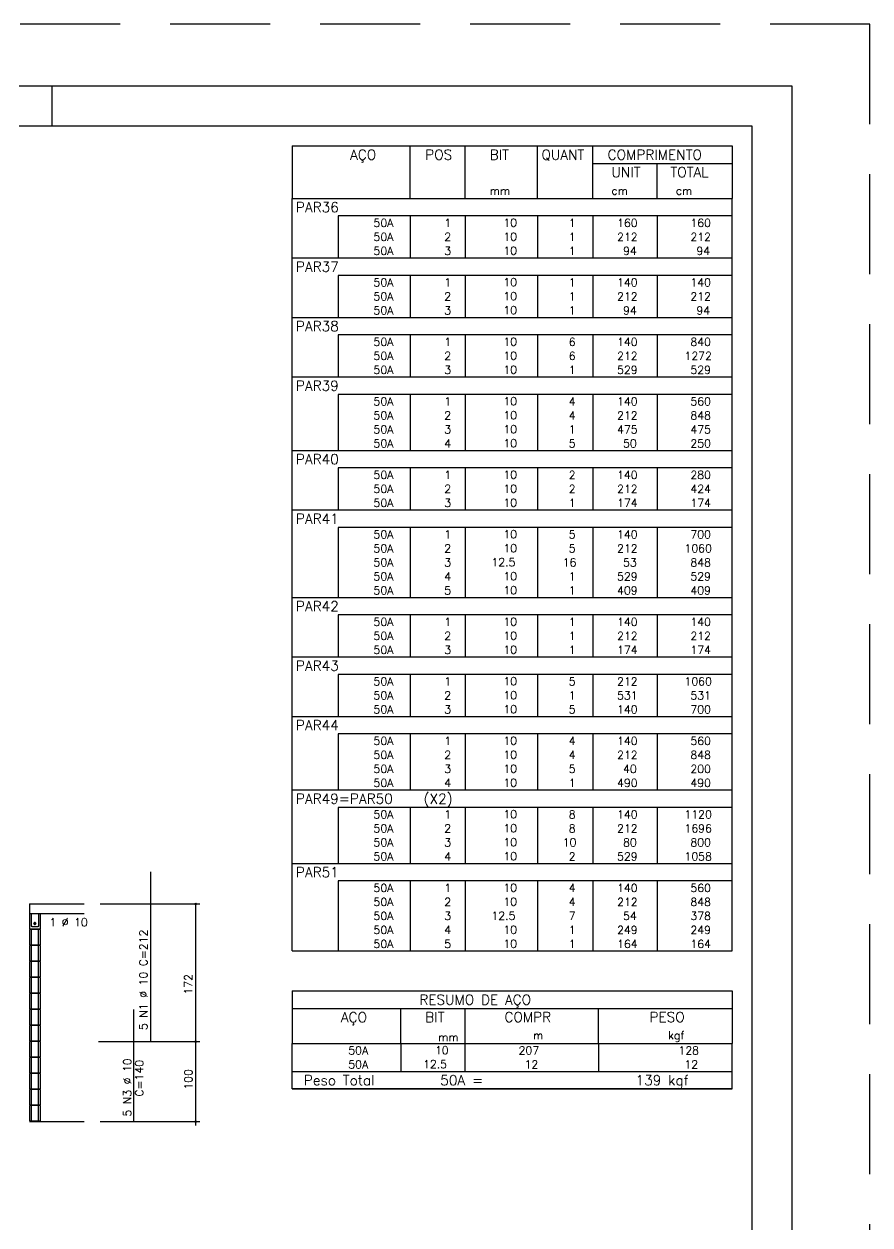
# Model space of a CAD drawing. Extents: x -1.9 to 86, y -1.6 to 60.9.
# Drawn here: x 64.9 to 86.05, y 30.92 to 60.94 of the extents above; entities that cross this region are included whole.
import ezdxf

# ---------------------------------------------------------------- set-up
doc = ezdxf.new("R2010")
doc.units = 0
doc.header["$MEASUREMENT"] = 0
doc.linetypes.add('HIDDEN', pattern=[0.375, 0.25, -0.125])
doc.layers.get('0').update_dxf_attribs({"linetype": 'CONTINUOUS'})
doc.layers.get('Defpoints').update_dxf_attribs({"linetype": 'CONTINUOUS'})
for name, color, linetype in [('ARQ_FOLHA', 7, 'CONTINUOUS'), ('PENA_02', 2, 'CONTINUOUS'), ('PENA_03', 3, 'CONTINUOUS'), ('PENA_05', 5, 'CONTINUOUS')]:
    doc.layers.add(name, color=color, linetype=linetype)
doc.styles.get("Standard").update_dxf_attribs({"font": 'ROMANS.SHX'})

# ---------------------------------------------------------------- blocks, each defined once
blk = doc.blocks.new('FOLHA A1 - 841 X 594')
at = {"layer": 'ARQ_FOLHA', "color": 1}
blk.add_line((-185, 584), (-185, 594), dxfattribs=at)
for points in [[(-841, 0), (0, 0), (0, 594), (-841, 594)], [(-816, 10), (-10, 10), (-10, 584), (-816, 584)]]:
    blk.add_lwpolyline(points, close=True, dxfattribs=at)
at = {"layer": 'Defpoints', "color": 8, "linetype": 'HIDDEN', "ltscale": 100}
blk.add_lwpolyline([(-860.5, 609.5), (-860.5, -15.5), (19.5, -15.5), (19.5, 609.5)], close=True, dxfattribs=at)
blk = doc.blocks.new('*U24')
blk.add_blockref('FOLHA A1 - 841 X 594', (0, 0))

msp = doc.modelspace()

# ---------------------------------------------------------------- linework, layer by layer
at = {"layer": 'PENA_02', "linetype": 'Continuous'}
for p, q in [((71.6, 57.895003), (71.6, 56.582503)), ((71.6, 57.895003), (82.6, 57.895003)), ((74.55, 56.582503), (74.55, 57.895003)), ((75.93, 56.582503), (75.93, 57.895003)), ((77.74, 56.582503), (77.74, 57.895003)), ((79.12, 56.582503), (79.12, 57.895003)), ((82.6, 57.895003), (82.6, 56.582503)), ((79.12, 57.457503), (82.6, 57.457503)), ((80.73, 56.582503), (80.73, 57.457503)), ((71.6, 56.582503), (82.6, 56.582503)), ((71.6, 56.145003), (71.6, 56.582503)), ((71.6, 56.582503), (82.6, 56.582503)), ((82.6, 56.145003), (82.6, 56.582503)), ((71.6, 55.795003), (71.6, 56.145003)), ((82.6, 56.145003), (72.75, 56.145003)), ((72.75, 56.145003), (72.75, 55.795003)), ((74.55, 56.145003), (74.55, 55.795003)), ((75.93, 56.145003), (75.93, 55.795003)), ((77.74, 56.145003), (77.74, 55.795003)), ((79.12, 56.145003), (79.12, 55.795003)), ((80.73, 56.145003), (80.73, 55.795003)), ((82.6, 55.795003), (82.6, 56.145003)), ((71.6, 55.445003), (71.6, 55.795003)), ((72.75, 55.795003), (72.75, 55.445003)), ((74.55, 55.795003), (74.55, 55.445003)), ((75.93, 55.795003), (75.93, 55.445003)), ((77.74, 55.795003), (77.74, 55.445003)), ((79.12, 55.795003), (79.12, 55.445003)), ((80.73, 55.795003), (80.73, 55.445003)), ((82.6, 55.445003), (82.6, 55.795003)), ((71.6, 55.095003), (71.6, 55.445003)), ((72.75, 55.445003), (72.75, 55.095003)), ((74.55, 55.445003), (74.55, 55.095003)), ((75.93, 55.445003), (75.93, 55.095003)), ((77.74, 55.445003), (77.74, 55.095003)), ((79.12, 55.445003), (79.12, 55.095003)), ((80.73, 55.445003), (80.73, 55.095003)), ((82.6, 55.095003), (82.6, 55.445003)), ((71.6, 54.657503), (71.6, 55.095003)), ((71.6, 55.095003), (82.6, 55.095003)), ((82.6, 54.657503), (82.6, 55.095003)), ((71.6, 54.307503), (71.6, 54.657503)), ((82.6, 54.657503), (72.75, 54.657503)), ((72.75, 54.657503), (72.75, 54.307503)), ((74.55, 54.657503), (74.55, 54.307503)), ((75.93, 54.657503), (75.93, 54.307503)), ((77.74, 54.657503), (77.74, 54.307503)), ((79.12, 54.657503), (79.12, 54.307503)), ((80.73, 54.657503), (80.73, 54.307503)), ((82.6, 54.307503), (82.6, 54.657503)), ((71.6, 53.957504), (71.6, 54.307503)), ((72.75, 54.307503), (72.75, 53.957504)), ((74.55, 54.307503), (74.55, 53.957504)), ((75.93, 54.307503), (75.93, 53.957504)), ((77.74, 54.307503), (77.74, 53.957504)), ((79.12, 54.307503), (79.12, 53.957504)), ((80.73, 54.307503), (80.73, 53.957504)), ((82.6, 53.957504), (82.6, 54.307503)), ((71.6, 53.607504), (71.6, 53.957504)), ((72.75, 53.957504), (72.75, 53.607504)), ((74.55, 53.957504), (74.55, 53.607504)), ((75.93, 53.957504), (75.93, 53.607504)), ((77.74, 53.957504), (77.74, 53.607504)), ((79.12, 53.957504), (79.12, 53.607504)), ((80.73, 53.957504), (80.73, 53.607504)), ((82.6, 53.607504), (82.6, 53.957504)), ((71.6, 53.170004), (71.6, 53.607504)), ((71.6, 53.607504), (82.6, 53.607504)), ((82.6, 53.170004), (82.6, 53.607504)), ((71.6, 52.820004), (71.6, 53.170004)), ((82.6, 53.170004), (72.75, 53.170004)), ((72.75, 53.170004), (72.75, 52.820004)), ((74.55, 53.170004), (74.55, 52.820004)), ((75.93, 53.170004), (75.93, 52.820004)), ((77.74, 53.170004), (77.74, 52.820004)), ((79.12, 53.170004), (79.12, 52.820004)), ((80.73, 53.170004), (80.73, 52.820004)), ((82.6, 52.820004), (82.6, 53.170004)), ((71.6, 52.470004), (71.6, 52.820004)), ((72.75, 52.820004), (72.75, 52.470004)), ((74.55, 52.820004), (74.55, 52.470004)), ((75.93, 52.820004), (75.93, 52.470004)), ((77.74, 52.820004), (77.74, 52.470004)), ((79.12, 52.820004), (79.12, 52.470004)), ((80.73, 52.820004), (80.73, 52.470004)), ((82.6, 52.470004), (82.6, 52.820004)), ((71.6, 52.120004), (71.6, 52.470004)), ((72.75, 52.470004), (72.75, 52.120004)), ((74.55, 52.470004), (74.55, 52.120004)), ((75.93, 52.470004), (75.93, 52.120004)), ((77.74, 52.470004), (77.74, 52.120004)), ((79.12, 52.470004), (79.12, 52.120004)), ((80.73, 52.470004), (80.73, 52.120004)), ((82.6, 52.120004), (82.6, 52.470004)), ((71.6, 51.682504), (71.6, 52.120004)), ((71.6, 52.120004), (82.6, 52.120004)), ((82.6, 51.682504), (82.6, 52.120004)), ((71.6, 51.332504), (71.6, 51.682504)), ((82.6, 51.682504), (72.75, 51.682504)), ((72.75, 51.682504), (72.75, 51.332504)), ((74.55, 51.682504), (74.55, 51.332504)), ((75.93, 51.682504), (75.93, 51.332504)), ((77.74, 51.682504), (77.74, 51.332504)), ((79.12, 51.682504), (79.12, 51.332504)), ((80.73, 51.682504), (80.73, 51.332504)), ((82.6, 51.332504), (82.6, 51.682504)), ((71.6, 50.982504), (71.6, 51.332504)), ((72.75, 51.332504), (72.75, 50.982504)), ((74.55, 51.332504), (74.55, 50.982504)), ((75.93, 51.332504), (75.93, 50.982504)), ((77.74, 51.332504), (77.74, 50.982504)), ((79.12, 51.332504), (79.12, 50.982504)), ((80.73, 51.332504), (80.73, 50.982504)), ((82.6, 50.982504), (82.6, 51.332504)), ((71.6, 50.632504), (71.6, 50.982504)), ((72.75, 50.982504), (72.75, 50.632504)), ((74.55, 50.982504), (74.55, 50.632504)), ((75.93, 50.982504), (75.93, 50.632504)), ((77.74, 50.982504), (77.74, 50.632504)), ((79.12, 50.982504), (79.12, 50.632504)), ((80.73, 50.982504), (80.73, 50.632504)), ((82.6, 50.632504), (82.6, 50.982504)), ((71.6, 50.282504), (71.6, 50.632504)), ((72.75, 50.632504), (72.75, 50.282504)), ((74.55, 50.632504), (74.55, 50.282504)), ((75.93, 50.632504), (75.93, 50.282504)), ((77.74, 50.632504), (77.74, 50.282504)), ((79.12, 50.632504), (79.12, 50.282504)), ((80.73, 50.632504), (80.73, 50.282504)), ((82.6, 50.282504), (82.6, 50.632504)), ((71.6, 49.845004), (71.6, 50.282504)), ((71.6, 50.282504), (82.6, 50.282504)), ((82.6, 49.845004), (82.6, 50.282504)), ((71.6, 49.495004), (71.6, 49.845004)), ((82.6, 49.845004), (72.75, 49.845004)), ((72.75, 49.845004), (72.75, 49.495004)), ((74.55, 49.845004), (74.55, 49.495004)), ((75.93, 49.845004), (75.93, 49.495004)), ((77.74, 49.845004), (77.74, 49.495004)), ((79.12, 49.845004), (79.12, 49.495004)), ((80.73, 49.845004), (80.73, 49.495004)), ((82.6, 49.495004), (82.6, 49.845004)), ((71.6, 49.145004), (71.6, 49.495004)), ((72.75, 49.495004), (72.75, 49.145004)), ((74.55, 49.495004), (74.55, 49.145004)), ((75.93, 49.495004), (75.93, 49.145004)), ((77.74, 49.495004), (77.74, 49.145004)), ((79.12, 49.495004), (79.12, 49.145004)), ((80.73, 49.495004), (80.73, 49.145004)), ((82.6, 49.145004), (82.6, 49.495004)), ((71.6, 48.795005), (71.6, 49.145004)), ((72.75, 49.145004), (72.75, 48.795005)), ((74.55, 49.145004), (74.55, 48.795005)), ((75.93, 49.145004), (75.93, 48.795005)), ((77.74, 49.145004), (77.74, 48.795005)), ((79.12, 49.145004), (79.12, 48.795005)), ((80.73, 49.145004), (80.73, 48.795005)), ((82.6, 48.795005), (82.6, 49.145004)), ((71.6, 48.357505), (71.6, 48.795005)), ((71.6, 48.795005), (82.6, 48.795005)), ((82.6, 48.357505), (82.6, 48.795005)), ((71.6, 48.007505), (71.6, 48.357505)), ((82.6, 48.357505), (72.75, 48.357505)), ((72.75, 48.357505), (72.75, 48.007505)), ((74.55, 48.357505), (74.55, 48.007505)), ((75.93, 48.357505), (75.93, 48.007505)), ((77.74, 48.357505), (77.74, 48.007505)), ((79.12, 48.357505), (79.12, 48.007505)), ((80.73, 48.357505), (80.73, 48.007505)), ((82.6, 48.007505), (82.6, 48.357505)), ((71.6, 47.657505), (71.6, 48.007505)), ((72.75, 48.007505), (72.75, 47.657505)), ((74.55, 48.007505), (74.55, 47.657505)), ((75.93, 48.007505), (75.93, 47.657505)), ((77.74, 48.007505), (77.74, 47.657505)), ((79.12, 48.007505), (79.12, 47.657505)), ((80.73, 48.007505), (80.73, 47.657505)), ((82.6, 47.657505), (82.6, 48.007505)), ((71.6, 47.307505), (71.6, 47.657505)), ((72.75, 47.657505), (72.75, 47.307505)), ((74.55, 47.657505), (74.55, 47.307505)), ((75.93, 47.657505), (75.93, 47.307505)), ((77.74, 47.657505), (77.74, 47.307505)), ((79.12, 47.657505), (79.12, 47.307505)), ((80.73, 47.657505), (80.73, 47.307505)), ((82.6, 47.307505), (82.6, 47.657505)), ((71.6, 46.957505), (71.6, 47.307505)), ((72.75, 47.307505), (72.75, 46.957505)), ((74.55, 47.307505), (74.55, 46.957505)), ((75.93, 47.307505), (75.93, 46.957505)), ((77.74, 47.307505), (77.74, 46.957505)), ((79.12, 47.307505), (79.12, 46.957505)), ((80.73, 47.307505), (80.73, 46.957505)), ((82.6, 46.957505), (82.6, 47.307505)), ((71.6, 46.607505), (71.6, 46.957505)), ((72.75, 46.957505), (72.75, 46.607505)), ((74.55, 46.957505), (74.55, 46.607505)), ((75.93, 46.957505), (75.93, 46.607505)), ((77.74, 46.957505), (77.74, 46.607505)), ((79.12, 46.957505), (79.12, 46.607505)), ((80.73, 46.957505), (80.73, 46.607505)), ((82.6, 46.607505), (82.6, 46.957505)), ((71.6, 46.170005), (71.6, 46.607505)), ((71.6, 46.607505), (82.6, 46.607505)), ((82.6, 46.170005), (82.6, 46.607505)), ((71.6, 45.820005), (71.6, 46.170005)), ((82.6, 46.170005), (72.75, 46.170005)), ((72.75, 46.170005), (72.75, 45.820005)), ((74.55, 46.170005), (74.55, 45.820005)), ((75.93, 46.170005), (75.93, 45.820005)), ((77.74, 46.170005), (77.74, 45.820005)), ((79.12, 46.170005), (79.12, 45.820005)), ((80.73, 46.170005), (80.73, 45.820005)), ((82.6, 45.820005), (82.6, 46.170005)), ((71.6, 45.470005), (71.6, 45.820005)), ((72.75, 45.820005), (72.75, 45.470005)), ((74.55, 45.820005), (74.55, 45.470005)), ((75.93, 45.820005), (75.93, 45.470005)), ((77.74, 45.820005), (77.74, 45.470005)), ((79.12, 45.820005), (79.12, 45.470005)), ((80.73, 45.820005), (80.73, 45.470005)), ((82.6, 45.470005), (82.6, 45.820005)), ((71.6, 45.120005), (71.6, 45.470005)), ((72.75, 45.470005), (72.75, 45.120005)), ((74.55, 45.470005), (74.55, 45.120005)), ((75.93, 45.470005), (75.93, 45.120005)), ((77.74, 45.470005), (77.74, 45.120005)), ((79.12, 45.470005), (79.12, 45.120005)), ((80.73, 45.470005), (80.73, 45.120005)), ((82.6, 45.120005), (82.6, 45.470005)), ((71.6, 44.682505), (71.6, 45.120005)), ((71.6, 45.120005), (82.6, 45.120005)), ((82.6, 44.682505), (82.6, 45.120005)), ((71.6, 44.332505), (71.6, 44.682505)), ((82.6, 44.682505), (72.75, 44.682505)), ((72.75, 44.682505), (72.75, 44.332505)), ((74.55, 44.682505), (74.55, 44.332505)), ((75.93, 44.682505), (75.93, 44.332505)), ((77.74, 44.682505), (77.74, 44.332505)), ((79.12, 44.682505), (79.12, 44.332505)), ((80.73, 44.682505), (80.73, 44.332505)), ((82.6, 44.332505), (82.6, 44.682505)), ((71.6, 43.982506), (71.6, 44.332505)), ((72.75, 44.332505), (72.75, 43.982506)), ((74.55, 44.332505), (74.55, 43.982506)), ((75.93, 44.332505), (75.93, 43.982506)), ((77.74, 44.332505), (77.74, 43.982506)), ((79.12, 44.332505), (79.12, 43.982506)), ((80.73, 44.332505), (80.73, 43.982506)), ((82.6, 43.982506), (82.6, 44.332505)), ((71.6, 43.632506), (71.6, 43.982506)), ((72.75, 43.982506), (72.75, 43.632506)), ((74.55, 43.982506), (74.55, 43.632506)), ((75.93, 43.982506), (75.93, 43.632506)), ((77.74, 43.982506), (77.74, 43.632506)), ((79.12, 43.982506), (79.12, 43.632506)), ((80.73, 43.982506), (80.73, 43.632506)), ((82.6, 43.632506), (82.6, 43.982506)), ((71.6, 43.195006), (71.6, 43.632506)), ((71.6, 43.632506), (82.6, 43.632506)), ((82.6, 43.195006), (82.6, 43.632506)), ((71.6, 42.845006), (71.6, 43.195006)), ((82.6, 43.195006), (72.75, 43.195006)), ((72.75, 43.195006), (72.75, 42.845006)), ((74.55, 43.195006), (74.55, 42.845006)), ((75.93, 43.195006), (75.93, 42.845006)), ((77.74, 43.195006), (77.74, 42.845006)), ((79.12, 43.195006), (79.12, 42.845006)), ((80.73, 43.195006), (80.73, 42.845006)), ((82.6, 42.845006), (82.6, 43.195006)), ((71.6, 42.495006), (71.6, 42.845006)), ((72.75, 42.845006), (72.75, 42.495006)), ((74.55, 42.845006), (74.55, 42.495006)), ((75.93, 42.845006), (75.93, 42.495006)), ((77.74, 42.845006), (77.74, 42.495006)), ((79.12, 42.845006), (79.12, 42.495006)), ((80.73, 42.845006), (80.73, 42.495006)), ((82.6, 42.495006), (82.6, 42.845006)), ((71.6, 42.145006), (71.6, 42.495006)), ((72.75, 42.495006), (72.75, 42.145006)), ((74.55, 42.495006), (74.55, 42.145006)), ((75.93, 42.495006), (75.93, 42.145006)), ((77.74, 42.495006), (77.74, 42.145006)), ((79.12, 42.495006), (79.12, 42.145006)), ((80.73, 42.495006), (80.73, 42.145006)), ((82.6, 42.145006), (82.6, 42.495006)), ((71.6, 41.795006), (71.6, 42.145006)), ((72.75, 42.145006), (72.75, 41.795006)), ((74.55, 42.145006), (74.55, 41.795006)), ((75.93, 42.145006), (75.93, 41.795006)), ((77.74, 42.145006), (77.74, 41.795006)), ((79.12, 42.145006), (79.12, 41.795006)), ((80.73, 42.145006), (80.73, 41.795006)), ((82.6, 41.795006), (82.6, 42.145006)), ((71.6, 41.357506), (71.6, 41.795006)), ((71.6, 41.795006), (82.6, 41.795006)), ((82.6, 41.357506), (82.6, 41.795006)), ((71.6, 41.007506), (71.6, 41.357506)), ((82.6, 41.357506), (72.75, 41.357506)), ((72.75, 41.357506), (72.75, 41.007506)), ((74.55, 41.357506), (74.55, 41.007506)), ((75.93, 41.357506), (75.93, 41.007506)), ((77.74, 41.357506), (77.74, 41.007506)), ((79.12, 41.357506), (79.12, 41.007506)), ((80.73, 41.357506), (80.73, 41.007506)), ((82.6, 41.007506), (82.6, 41.357506)), ((71.6, 40.657506), (71.6, 41.007506)), ((72.75, 41.007506), (72.75, 40.657506)), ((74.55, 41.007506), (74.55, 40.657506)), ((75.93, 41.007506), (75.93, 40.657506)), ((77.74, 41.007506), (77.74, 40.657506)), ((79.12, 41.007506), (79.12, 40.657506)), ((80.73, 41.007506), (80.73, 40.657506)), ((82.6, 40.657506), (82.6, 41.007506)), ((71.6, 40.307506), (71.6, 40.657506)), ((72.75, 40.657506), (72.75, 40.307506)), ((74.55, 40.657506), (74.55, 40.307506)), ((75.93, 40.657506), (75.93, 40.307506)), ((77.74, 40.657506), (77.74, 40.307506)), ((79.12, 40.657506), (79.12, 40.307506)), ((80.73, 40.657506), (80.73, 40.307506)), ((82.6, 40.307506), (82.6, 40.657506)), ((71.6, 39.957506), (71.6, 40.307506)), ((72.75, 40.307506), (72.75, 39.957506)), ((74.55, 40.307506), (74.55, 39.957506)), ((75.93, 40.307506), (75.93, 39.957506)), ((77.74, 40.307506), (77.74, 39.957506)), ((79.12, 40.307506), (79.12, 39.957506)), ((80.73, 40.307506), (80.73, 39.957506)), ((82.6, 39.957506), (82.6, 40.307506)), ((71.6, 39.520006), (71.6, 39.957506)), ((71.6, 39.957506), (82.6, 39.957506)), ((82.6, 39.520006), (82.6, 39.957506)), ((71.6, 39.170006), (71.6, 39.520006)), ((82.6, 39.520006), (72.75, 39.520006)), ((72.75, 39.520006), (72.75, 39.170006)), ((74.55, 39.520006), (74.55, 39.170006)), ((75.93, 39.520006), (75.93, 39.170006)), ((77.74, 39.520006), (77.74, 39.170006)), ((79.12, 39.520006), (79.12, 39.170006)), ((80.73, 39.520006), (80.73, 39.170006)), ((82.6, 39.170006), (82.6, 39.520006)), ((71.6, 38.820007), (71.6, 39.170006)), ((72.75, 39.170006), (72.75, 38.820007)), ((74.55, 39.170006), (74.55, 38.820007)), ((75.93, 39.170006), (75.93, 38.820007)), ((77.74, 39.170006), (77.74, 38.820007)), ((79.12, 39.170006), (79.12, 38.820007)), ((80.73, 39.170006), (80.73, 38.820007)), ((82.6, 38.820007), (82.6, 39.170006)), ((71.6, 38.470007), (71.6, 38.820007)), ((72.75, 38.820007), (72.75, 38.470007)), ((74.55, 38.820007), (74.55, 38.470007)), ((75.93, 38.820007), (75.93, 38.470007)), ((77.74, 38.820007), (77.74, 38.470007)), ((79.12, 38.820007), (79.12, 38.470007)), ((80.73, 38.820007), (80.73, 38.470007)), ((82.6, 38.470007), (82.6, 38.820007)), ((71.6, 38.120007), (71.6, 38.470007)), ((72.75, 38.470007), (72.75, 38.120007)), ((74.55, 38.470007), (74.55, 38.120007)), ((75.93, 38.470007), (75.93, 38.120007)), ((77.74, 38.470007), (77.74, 38.120007)), ((79.12, 38.470007), (79.12, 38.120007)), ((80.73, 38.470007), (80.73, 38.120007)), ((82.6, 38.120007), (82.6, 38.470007)), ((71.6, 37.770007), (71.6, 38.120007)), ((72.75, 38.120007), (72.75, 37.770007)), ((74.55, 38.120007), (74.55, 37.770007)), ((75.93, 38.120007), (75.93, 37.770007)), ((77.74, 38.120007), (77.74, 37.770007)), ((79.12, 38.120007), (79.12, 37.770007)), ((80.73, 38.120007), (80.73, 37.770007)), ((82.6, 37.770007), (82.6, 38.120007)), ((71.6, 37.770007), (82.6, 37.770007)), ((71.6, 36.770007), (71.6, 35.457507)), ((71.6, 36.770007), (82.6, 36.770007)), ((82.6, 36.770007), (82.6, 35.457507)), ((71.6, 36.332507), (82.6, 36.332507)), ((74.32, 35.457507), (74.32, 36.332507)), ((75.93, 35.457507), (75.93, 36.332507)), ((79.265, 35.457507), (79.265, 36.332507)), ((71.6, 35.457507), (82.6, 35.457507)), ((71.6, 35.107506), (71.6, 35.457507)), ((74.32, 35.457507), (74.32, 35.107507)), ((75.93, 35.107506), (75.93, 35.457507)), ((79.265, 35.457507), (79.265, 35.107506)), ((82.6, 35.107506), (82.6, 35.457507)), ((71.6, 34.757506), (71.6, 35.107506)), ((74.32, 35.107506), (74.32, 34.757507)), ((75.93, 34.757506), (75.93, 35.107506)), ((79.265, 35.107506), (79.265, 34.757506)), ((82.6, 34.757506), (82.6, 35.107506)), ((71.6, 34.757506), (82.6, 34.757506)), ((71.6, 34.320006), (71.6, 34.757506)), ((71.6, 34.757506), (82.6, 34.757506)), ((82.6, 34.320006), (82.6, 34.757506)), ((82.6, 34.320006), (71.6, 34.320006)), ((71.6, 34.320006), (82.6, 34.320006))]:
    msp.add_line(p, q, dxfattribs=at)
for centre, radius in [((69.189609, 38.945299), 0.02), ((69.189609, 38.945299), 0.01), ((69.189609, 35.505299), 0.02), ((69.189609, 35.505299), 0.01), ((69.189609, 33.505299), 0.02), ((69.189609, 33.505299), 0.01)]:
    msp.add_circle(centre, radius, dxfattribs=at)
at = {"layer": 'PENA_03', "linetype": 'Continuous'}
for p, q in [((65.029614, 38.945299), (65.029614, 38.325299)), ((65.029614, 38.945299), (66.400293, 38.945299)), ((66.800293, 38.945299), (69.289609, 38.945299)), ((69.189609, 33.404766), (69.189609, 38.945299)), ((65.029614, 38.705299), (66.400293, 38.705299)), ((65.079614, 37.925299), (65.079614, 38.305299)), ((65.259614, 37.925299), (65.259614, 38.305299)), ((65.079614, 37.525299), (65.079614, 37.905299)), ((65.259614, 37.525299), (65.259614, 37.905299)), ((65.079614, 37.125299), (65.079614, 37.505299)), ((65.259614, 37.125299), (65.259614, 37.505299)), ((65.079614, 36.725299), (65.079614, 37.105299)), ((65.259614, 36.725299), (65.259614, 37.105299)), ((65.079614, 36.325299), (65.079614, 36.705299)), ((65.259614, 36.325299), (65.259614, 36.705299)), ((65.079614, 35.925299), (65.079614, 36.305299)), ((65.259614, 35.925299), (65.259614, 36.305299)), ((65.079614, 35.525299), (65.079614, 35.905299)), ((65.259614, 35.525299), (65.259614, 35.905299)), ((65.079614, 35.125299), (65.079614, 35.505299)), ((65.259614, 35.125299), (65.259614, 35.505299)), ((66.758362, 35.505299), (69.289609, 35.505299)), ((65.079614, 34.725299), (65.079614, 35.105299)), ((65.259614, 34.725299), (65.259614, 35.105299)), ((65.079614, 34.325299), (65.079614, 34.705299)), ((65.259614, 34.325299), (65.259614, 34.705299)), ((65.079614, 33.925299), (65.079614, 34.305299)), ((65.259614, 33.925299), (65.259614, 34.305299)), ((65.079614, 33.525299), (65.079614, 33.905299)), ((65.259614, 33.525299), (65.259614, 33.905299)), ((65.029614, 33.505299), (66.400293, 33.505299)), ((66.800293, 33.505299), (69.289609, 33.505299))]:
    msp.add_line(p, q, dxfattribs=at)
for points in [[(65.029614, 38.325299), (65.309614, 38.325299), (65.309614, 38.705299)], [(65.259614, 38.705299), (65.259614, 38.395299), (65.239614, 38.375299), (65.099614, 38.375299), (65.079614, 38.395299), (65.079614, 38.705299)], [(65.194163, 38.456289), (65.192001, 38.466457), (65.185891, 38.474867), (65.176888, 38.480065), (65.16655, 38.481152), (65.156663, 38.47794), (65.148937, 38.470984), (65.144709, 38.461487), (65.144709, 38.451091), (65.148937, 38.441594), (65.156663, 38.434638), (65.16655, 38.431426), (65.176888, 38.432512), (65.185891, 38.43771), (65.192001, 38.44612), (65.194163, 38.456289)], [(65.029614, 37.925299), (65.309614, 37.925299), (65.309614, 38.305299), (65.029614, 38.305299), (65.029614, 37.925299)], [(65.029614, 37.525299), (65.309614, 37.525299), (65.309614, 37.905299), (65.029614, 37.905299), (65.029614, 37.525299)], [(65.029614, 37.125299), (65.309614, 37.125299), (65.309614, 37.505299), (65.029614, 37.505299), (65.029614, 37.125299)], [(65.029614, 36.725299), (65.309614, 36.725299), (65.309614, 37.105299), (65.029614, 37.105299), (65.029614, 36.725299)], [(65.029614, 36.325299), (65.309614, 36.325299), (65.309614, 36.705299), (65.029614, 36.705299), (65.029614, 36.325299)], [(65.029614, 35.925299), (65.309614, 35.925299), (65.309614, 36.305299), (65.029614, 36.305299), (65.029614, 35.925299)], [(65.029614, 35.525299), (65.309614, 35.525299), (65.309614, 35.905299), (65.029614, 35.905299), (65.029614, 35.525299)], [(65.029614, 35.125299), (65.309614, 35.125299), (65.309614, 35.505299), (65.029614, 35.505299), (65.029614, 35.125299)], [(65.029614, 34.725299), (65.309614, 34.725299), (65.309614, 35.105299), (65.029614, 35.105299), (65.029614, 34.725299)], [(65.029614, 34.325299), (65.309614, 34.325299), (65.309614, 34.705299), (65.029614, 34.705299), (65.029614, 34.325299)], [(65.029614, 33.925299), (65.309614, 33.925299), (65.309614, 34.305299), (65.029614, 34.305299), (65.029614, 33.925299)], [(65.029614, 33.525299), (65.309614, 33.525299), (65.309614, 33.905299), (65.029614, 33.905299), (65.029614, 33.525299)]]:
    msp.add_lwpolyline(points, dxfattribs=at)
msp.add_circle((65.169163, 38.456289), 0.025, dxfattribs=at)
for points in [[(65.194163, 38.456289), (65.148937, 38.470984), (65.144709, 38.461487)], [(65.194163, 38.456289), (65.144709, 38.461487), (65.144709, 38.451091)], [(65.194163, 38.456289), (65.144709, 38.451091), (65.148937, 38.441594)], [(65.194163, 38.456289), (65.156663, 38.47794), (65.14567, 38.464839)], [(65.194163, 38.456289), (65.14567, 38.464839), (65.14567, 38.447738)], [(65.194163, 38.456289), (65.14567, 38.447738), (65.156663, 38.434638)], [(65.194163, 38.456289), (65.156663, 38.47794), (65.148937, 38.470984)], [(65.194163, 38.456289), (65.148937, 38.441594), (65.156663, 38.434638)], [(65.194163, 38.456289), (65.16655, 38.481152), (65.156663, 38.47794)], [(65.194163, 38.456289), (65.173504, 38.480909), (65.156663, 38.47794)], [(65.194163, 38.456289), (65.156663, 38.434638), (65.173504, 38.431669)], [(65.194163, 38.456289), (65.156663, 38.434638), (65.16655, 38.431426)], [(65.194163, 38.456289), (65.176888, 38.480065), (65.16655, 38.481152)], [(65.194163, 38.456289), (65.16655, 38.431426), (65.176888, 38.432512)], [(65.194163, 38.456289), (65.188314, 38.472359), (65.173504, 38.480909)], [(65.194163, 38.456289), (65.173504, 38.431669), (65.188314, 38.440219)], [(65.194163, 38.456289), (65.185891, 38.474867), (65.176888, 38.480065)], [(65.194163, 38.456289), (65.176888, 38.432512), (65.185891, 38.43771)], [(65.194163, 38.456289), (65.192001, 38.466457), (65.185891, 38.474867)], [(65.194163, 38.456289), (65.185891, 38.43771), (65.192001, 38.44612)], [(65.194163, 38.456289), (65.188314, 38.440219), (65.194163, 38.456289)], [(65.194163, 38.456289), (65.192001, 38.44612), (65.194163, 38.456289)]]:
    msp.add_solid(points, dxfattribs=at)
at = {"layer": 'PENA_05', "linetype": 'Continuous'}
for p, q in [((68.065859, 35.505299), (68.065859, 39.745299)), ((67.639935, 33.505299), (67.639935, 36.305299))]:
    msp.add_line(p, q, dxfattribs=at)

# ---------------------------------------------------------------- block references
at = {"xscale": 0.09999999999999938, "yscale": 0.09999999999999938, "zscale": 0.09999999999999938}
msp.add_blockref('*U24', (84.1, -0.0075), dxfattribs=at)

# ---------------------------------------------------------------- texts
at = {"layer": 'PENA_02', "linetype": 'Continuous'}
for s, height, p in [('AÇO', 0.25, (73.04958, 57.551253)), ('POS', 0.25, (74.93, 57.551253)), ('BIT', 0.25, (76.54, 57.551253)), ('QUANT', 0.25, (77.836489, 57.551253)), ('COMPRIMENTO', 0.25, (79.489469, 57.551253)), ('UNIT', 0.25, (79.586854, 57.113753)), ('TOTAL', 0.25, (81.059307, 57.113753)), ('mm', 0.2, (76.54, 56.676253)), ('cm', 0.2, (79.586854, 56.676253)), ('cm', 0.2, (81.196854, 56.676253)), ('PAR36', 0.25, (71.695798, 56.238753)), ('     50A', 0.2, (72.889661, 55.870003)), ('  1', 0.2, (75.13, 55.870003)), ('     10', 0.2, (76.136543, 55.876047)), ('    1', 0.2, (77.92, 55.870003)), ('    160', 0.2, (79.13, 55.870003)), ('    160', 0.2, (80.963622, 55.870003)), ('     50A', 0.2, (72.889661, 55.520003)), ('  2', 0.2, (75.13, 55.520003)), ('     10', 0.2, (76.136543, 55.526047)), ('    1', 0.2, (77.92, 55.520003)), ('    212', 0.2, (79.13, 55.520003)), ('    212', 0.2, (80.963622, 55.520003)), ('     50A', 0.2, (72.889661, 55.170003)), ('  3', 0.2, (75.13, 55.170003)), ('     10', 0.2, (76.136543, 55.176047)), ('    1', 0.2, (77.92, 55.170003)), ('     94', 0.2, (79.13, 55.170003)), ('     94', 0.2, (80.963622, 55.170003)), ('PAR37', 0.25, (71.695798, 54.751253)), ('     50A', 0.2, (72.889661, 54.382503)), ('  1', 0.2, (75.13, 54.382503)), ('     10', 0.2, (76.136543, 54.388547)), ('    1', 0.2, (77.92, 54.382503)), ('    140', 0.2, (79.13, 54.382503)), ('    140', 0.2, (80.963622, 54.382503)), ('     50A', 0.2, (72.889661, 54.032503)), ('  2', 0.2, (75.13, 54.032503)), ('     10', 0.2, (76.136543, 54.038547)), ('    1', 0.2, (77.92, 54.032503)), ('    212', 0.2, (79.13, 54.032503)), ('    212', 0.2, (80.963622, 54.032503)), ('     50A', 0.2, (72.889661, 53.682503)), ('  3', 0.2, (75.13, 53.682503)), ('     10', 0.2, (76.136543, 53.688547)), ('    1', 0.2, (77.92, 53.682503)), ('     94', 0.2, (79.13, 53.682503)), ('     94', 0.2, (80.963622, 53.682503)), ('PAR38', 0.25, (71.695798, 53.263754)), ('     50A', 0.2, (72.889661, 52.895004)), ('  1', 0.2, (75.13, 52.895004)), ('     10', 0.2, (76.136543, 52.901047)), ('    6', 0.2, (77.92, 52.895004)), ('    140', 0.2, (79.13, 52.895004)), ('    840', 0.2, (80.963622, 52.895004)), ('     50A', 0.2, (72.889661, 52.545004)), ('  2', 0.2, (75.13, 52.545004)), ('     10', 0.2, (76.136543, 52.551048)), ('    6', 0.2, (77.92, 52.545004)), ('    212', 0.2, (79.13, 52.545004)), ('   1272', 0.2, (80.963622, 52.545004)), ('     50A', 0.2, (72.889661, 52.195004)), ('  3', 0.2, (75.13, 52.195004)), ('     10', 0.2, (76.136543, 52.201048)), ('    1', 0.2, (77.92, 52.195004)), ('    529', 0.2, (79.13, 52.195004)), ('    529', 0.2, (80.963622, 52.195004)), ('PAR39', 0.25, (71.695798, 51.776254)), ('     50A', 0.2, (72.889661, 51.407504)), ('  1', 0.2, (75.13, 51.407504)), ('     10', 0.2, (76.136543, 51.413548)), ('    4', 0.2, (77.92, 51.407504)), ('    140', 0.2, (79.13, 51.407504)), ('    560', 0.2, (80.963622, 51.407504)), ('     50A', 0.2, (72.889661, 51.057504)), ('  2', 0.2, (75.13, 51.057504)), ('     10', 0.2, (76.136543, 51.063548)), ('    4', 0.2, (77.92, 51.057504)), ('    212', 0.2, (79.13, 51.057504)), ('    848', 0.2, (80.963622, 51.057504)), ('     50A', 0.2, (72.889661, 50.707504)), ('  3', 0.2, (75.13, 50.707504)), ('     10', 0.2, (76.136543, 50.713548)), ('    1', 0.2, (77.92, 50.707504)), ('    475', 0.2, (79.13, 50.707504)), ('    475', 0.2, (80.963622, 50.707504)), ('     50A', 0.2, (72.889661, 50.357504)), ('  4', 0.2, (75.13, 50.357504)), ('     10', 0.2, (76.136543, 50.363548)), ('    5', 0.2, (77.92, 50.357504)), ('     50', 0.2, (79.13, 50.357504)), ('    250', 0.2, (80.963622, 50.357504)), ('PAR40', 0.25, (71.695798, 49.938754)), ('     50A', 0.2, (72.889661, 49.570004)), ('  1', 0.2, (75.13, 49.570004)), ('     10', 0.2, (76.136543, 49.576048)), ('    2', 0.2, (77.92, 49.570004)), ('    140', 0.2, (79.13, 49.570004)), ('    280', 0.2, (80.963622, 49.570004)), ('     50A', 0.2, (72.889661, 49.220004)), ('  2', 0.2, (75.13, 49.220004)), ('     10', 0.2, (76.136543, 49.226048)), ('    2', 0.2, (77.92, 49.220004)), ('    212', 0.2, (79.13, 49.220004)), ('    424', 0.2, (80.963622, 49.220004)), ('     50A', 0.2, (72.889661, 48.870004)), ('  3', 0.2, (75.13, 48.870004)), ('     10', 0.2, (76.136543, 48.876048)), ('    1', 0.2, (77.92, 48.870004)), ('    174', 0.2, (79.13, 48.870004)), ('    174', 0.2, (80.963622, 48.870004)), ('PAR41', 0.25, (71.695798, 48.451255)), ('     50A', 0.2, (72.889661, 48.082504)), ('  1', 0.2, (75.13, 48.082504)), ('     10', 0.2, (76.136543, 48.088548)), ('    5', 0.2, (77.92, 48.082504)), ('    140', 0.2, (79.13, 48.082504)), ('    700', 0.2, (80.963622, 48.082504)), ('     50A', 0.2, (72.889661, 47.732505)), ('  2', 0.2, (75.13, 47.732505)), ('     10', 0.2, (76.136543, 47.738548)), ('    5', 0.2, (77.92, 47.732505)), ('    212', 0.2, (79.13, 47.732505)), ('   1060', 0.2, (80.963622, 47.732505)), ('     50A', 0.2, (72.889661, 47.382505)), ('  3', 0.2, (75.13, 47.382505)), ('   12.5', 0.2, (76.136543, 47.388549)), ('   16', 0.2, (77.92, 47.382505)), ('     53', 0.2, (79.13, 47.382505)), ('    848', 0.2, (80.963622, 47.382505)), ('     50A', 0.2, (72.889661, 47.032505)), ('  4', 0.2, (75.13, 47.032505)), ('     10', 0.2, (76.136543, 47.038549)), ('    1', 0.2, (77.92, 47.032505)), ('    529', 0.2, (79.13, 47.032505)), ('    529', 0.2, (80.963622, 47.032505)), ('     50A', 0.2, (72.889661, 46.682505)), ('  5', 0.2, (75.13, 46.682505)), ('     10', 0.2, (76.136543, 46.688549)), ('    1', 0.2, (77.92, 46.682505)), ('    409', 0.2, (79.13, 46.682505)), ('    409', 0.2, (80.963622, 46.682505)), ('PAR42', 0.25, (71.695798, 46.263755)), ('     50A', 0.2, (72.889661, 45.895005)), ('  1', 0.2, (75.13, 45.895005)), ('     10', 0.2, (76.136543, 45.901049)), ('    1', 0.2, (77.92, 45.895005)), ('    140', 0.2, (79.13, 45.895005)), ('    140', 0.2, (80.963622, 45.895005)), ('     50A', 0.2, (72.889661, 45.545005)), ('  2', 0.2, (75.13, 45.545005)), ('     10', 0.2, (76.136543, 45.551049)), ('    1', 0.2, (77.92, 45.545005)), ('    212', 0.2, (79.13, 45.545005)), ('    212', 0.2, (80.963622, 45.545005)), ('     50A', 0.2, (72.889661, 45.195005)), ('  3', 0.2, (75.13, 45.195005)), ('     10', 0.2, (76.136543, 45.201049)), ('    1', 0.2, (77.92, 45.195005)), ('    174', 0.2, (79.13, 45.195005)), ('    174', 0.2, (80.963622, 45.195005)), ('PAR43', 0.25, (71.695798, 44.776255)), ('     50A', 0.2, (72.889661, 44.407505)), ('  1', 0.2, (75.13, 44.407505)), ('     10', 0.2, (76.136543, 44.413549)), ('    5', 0.2, (77.92, 44.407505)), ('    212', 0.2, (79.13, 44.407505)), ('   1060', 0.2, (80.963622, 44.407505)), ('     50A', 0.2, (72.889661, 44.057505)), ('  2', 0.2, (75.13, 44.057505)), ('     10', 0.2, (76.136543, 44.063549)), ('    1', 0.2, (77.92, 44.057505)), ('    531', 0.2, (79.13, 44.057505)), ('    531', 0.2, (80.963622, 44.057505)), ('     50A', 0.2, (72.889661, 43.707505)), ('  3', 0.2, (75.13, 43.707505)), ('     10', 0.2, (76.136543, 43.713549)), ('    5', 0.2, (77.92, 43.707505)), ('    140', 0.2, (79.13, 43.707505)), ('    700', 0.2, (80.963622, 43.707505)), ('PAR44', 0.25, (71.695798, 43.288756)), ('     50A', 0.2, (72.889661, 42.920006)), ('  1', 0.2, (75.13, 42.920006)), ('     10', 0.2, (76.136543, 42.926049)), ('    4', 0.2, (77.92, 42.920006)), ('    140', 0.2, (79.13, 42.920006)), ('    560', 0.2, (80.963622, 42.920006)), ('     50A', 0.2, (72.889661, 42.570006)), ('  2', 0.2, (75.13, 42.570006)), ('     10', 0.2, (76.136543, 42.57605)), ('    4', 0.2, (77.92, 42.570006)), ('    212', 0.2, (79.13, 42.570006)), ('    848', 0.2, (80.963622, 42.570006)), ('     50A', 0.2, (72.889661, 42.220006)), ('  3', 0.2, (75.13, 42.220006)), ('     10', 0.2, (76.136543, 42.22605)), ('    5', 0.2, (77.92, 42.220006)), ('     40', 0.2, (79.13, 42.220006)), ('    200', 0.2, (80.963622, 42.220006)), ('     50A', 0.2, (72.889661, 41.870006)), ('  4', 0.2, (75.13, 41.870006)), ('     10', 0.2, (76.136543, 41.87605)), ('    1', 0.2, (77.92, 41.870006)), ('    490', 0.2, (79.13, 41.870006)), ('    490', 0.2, (80.963622, 41.870006)), ('PAR49=PAR50   (X2)', 0.25, (71.695798, 41.451256)), ('     50A', 0.2, (72.889661, 41.082506)), ('  1', 0.2, (75.13, 41.082506)), ('     10', 0.2, (76.136543, 41.08855)), ('    8', 0.2, (77.92, 41.082506)), ('    140', 0.2, (79.13, 41.082506)), ('   1120', 0.2, (80.963622, 41.082506)), ('     50A', 0.2, (72.889661, 40.732506)), ('  2', 0.2, (75.13, 40.732506)), ('     10', 0.2, (76.136543, 40.73855)), ('    8', 0.2, (77.92, 40.732506)), ('    212', 0.2, (79.13, 40.732506)), ('   1696', 0.2, (80.963622, 40.732506)), ('     50A', 0.2, (72.889661, 40.382506)), ('  3', 0.2, (75.13, 40.382506)), ('     10', 0.2, (76.136543, 40.38855)), ('   10', 0.2, (77.92, 40.382506)), ('     80', 0.2, (79.13, 40.382506)), ('    800', 0.2, (80.963622, 40.382506)), ('     50A', 0.2, (72.889661, 40.032506)), ('  4', 0.2, (75.13, 40.032506)), ('     10', 0.2, (76.136543, 40.03855)), ('    2', 0.2, (77.92, 40.032506)), ('    529', 0.2, (79.13, 40.032506)), ('   1058', 0.2, (80.963622, 40.032506)), ('PAR51', 0.25, (71.695798, 39.613756)), ('     50A', 0.2, (72.889661, 39.245006)), ('  1', 0.2, (75.13, 39.245006)), ('     10', 0.2, (76.136543, 39.25105)), ('    4', 0.2, (77.92, 39.245006)), ('    140', 0.2, (79.13, 39.245006)), ('    560', 0.2, (80.963622, 39.245006)), ('     50A', 0.2, (72.889661, 38.895006)), ('  2', 0.2, (75.13, 38.895006)), ('     10', 0.2, (76.136543, 38.90105)), ('    4', 0.2, (77.92, 38.895006)), ('    212', 0.2, (79.13, 38.895006)), ('    848', 0.2, (80.963622, 38.895006)), ('     50A', 0.2, (72.889661, 38.545006)), ('  3', 0.2, (75.13, 38.545006)), ('   12.5', 0.2, (76.136543, 38.55105)), ('    7', 0.2, (77.92, 38.545006)), ('     54', 0.2, (79.13, 38.545006)), ('    378', 0.2, (80.963622, 38.545006)), ('     50A', 0.2, (72.889661, 38.195007)), ('  4', 0.2, (75.13, 38.195007)), ('     10', 0.2, (76.136543, 38.20105)), ('    1', 0.2, (77.92, 38.195007)), ('    249', 0.2, (79.13, 38.195007)), ('    249', 0.2, (80.963622, 38.195007)), ('     50A', 0.2, (72.889661, 37.845007)), ('  5', 0.2, (75.13, 37.845007)), ('     10', 0.2, (76.136543, 37.851051)), ('    1', 0.2, (77.92, 37.845007)), ('    164', 0.2, (79.13, 37.845007)), ('    164', 0.2, (80.963622, 37.845007)), ('RESUMO DE AÇO', 0.25, (74.780497, 36.426257)), ('AÇO', 0.25, (72.81958, 35.988757)), ('BIT', 0.25, (74.93, 35.988757)), ('COMPR', 0.25, (76.908841, 35.992358)), ('PESO', 0.25, (80.53784, 35.992358)), ('kgf', 0.2, (81.00063, 35.561257)), ('mm', 0.2, (75.250798, 35.514655)), ('m', 0.2, (77.622841, 35.561257)), ('     50A', 0.2, (72.259661, 35.182507)), ('     10', 0.2, (74.426542, 35.188551)), ('    207', 0.2, (76.667658, 35.182507)), ('     128', 0.2, (80.515265, 35.182507)), ('     50A', 0.2, (72.259661, 34.832506)), ('   12.5', 0.2, (74.426542, 34.83855)), ('     12', 0.2, (76.667658, 34.832507)), ('      12', 0.2, (80.515265, 34.832507)), ('Peso Total        50A =', 0.25, (71.892829, 34.413756)), ('     139 kgf', 0.25, (79.257004, 34.413756))]:
    msp.add_text(s, height=height, dxfattribs=at).set_placement(p)
at = {"layer": 'PENA_03', "linetype": 'Continuous'}
msp.add_text('1 %%c 10', height=0.2, dxfattribs=at).set_placement((65.530433, 38.388998))
for s, p in [('5 N1 %%c 10 C=212', (67.980236, 35.792229)), ('172', (69.104216, 36.677105)), ('5 N3 %%c 10', (67.579065, 33.62869)), ('C=140', (67.879065, 34.12869)), ('100', (69.105831, 34.301546))]:
    msp.add_text(s, height=0.2, rotation=90, dxfattribs=at).set_placement(p)

doc.saveas('drawing.dxf')
